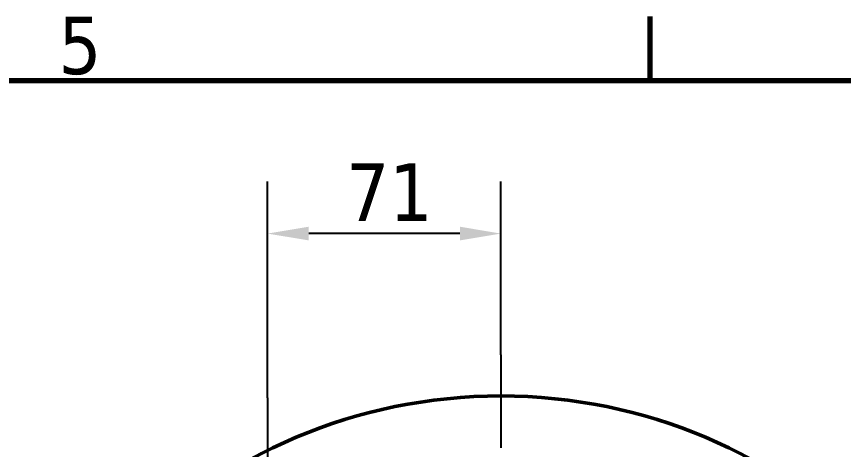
# Model space of a CAD drawing. Header units: millimetres. Extents: x 0 to 2100, y 0 to 1485.
# Drawn here: x 507.2 to 758.8, y 1322.6 to 1454.5 of the extents above; entities that cross this region are included whole.
import ezdxf

# ---------------------------------------------------------------- set-up
doc = ezdxf.new("R2010")
doc.units = ezdxf.units.MM
doc.header["$LTSCALE"] = 5
doc.linetypes.add('CHAIN', pattern=[0.3543, 0.2362, -0.0295, 0.0591, -0.0295])
for name, color, linetype, lineweight in [('Bordo (ISO)', 7, 'Continuous', 70), ('Centro (ISO)', 7, 'Continuous', 25), ("Linea d'asse (ISO)", 7, 'Continuous', 25), ('Quota (ISO)', 7, 'Continuous', 25), ('Visibile (ISO)', 7, 'Continuous', 50)]:
    doc.layers.add(name, color=color, linetype=linetype, lineweight=lineweight)
doc.styles.add('Testo nota (ISO)', font='tahoma.ttf')
doc.dimstyles.new('Default - Metodo 1b (ISO)', dxfattribs={"dimscale": 5, "dimtxt": 3.5, "dimasz": 2.5, "dimexe": 3.175, "dimexo": 0, "dimgap": 0.762, "dimtad": 1, "dimtoh": 1, "dimrnd": 1e-08, "dimtxsty": 'Testo nota (ISO)', "dimcen": 0.09, "dimdle": 10, "dimclrd": 256, "dimclre": 256, "dimclrt": 256, "dimazin": 2, "dimtfac": 1, "dimtmove": 0, "dimatfit": 3, "dimfxl": 1, "dimtolj": 1, "dimlwd": -1, "dimlwe": -1, "dimarcsym": 0})

# ---------------------------------------------------------------- blocks, each defined once
blk = doc.blocks.new('Bordi Bordo di default')
at = {"layer": 'Bordo (ISO)'}
blk.add_line((140, 287), (140, 290.9), dxfattribs=at)
at = {"layer": 'Bordo (ISO)', "flags": 128}
blk.add_lwpolyline([(10, 10), (10, 287), (410, 287), (410, 10), (10, 10)], dxfattribs=at)
at = {"layer": 'Bordo (ISO)', "insert": (103.975, 287.326), "char_height": 3.5, "attachment_point": 7, "style": 'Testo nota (ISO)'}
blk.add_mtext('5', dxfattribs=at)
blk = doc.blocks.new('*D13')
at = {"layer": 'Defpoints', "color": 0}
for p in [(583.55, 1388.37), (654.55, 1351.4), (583.55, 1338.37)]:
    blk.add_point(p, dxfattribs=at)
at = {"layer": 'Quota (ISO)'}
for p, q in [((583.55, 1338.37), (583.55, 1404.25)), ((654.55, 1351.4), (654.55, 1404.25)), ((642.05, 1388.37), (596.05, 1388.37))]:
    blk.add_line(p, q, dxfattribs=at)
for points in [[(596.05, 1390.46), (596.05, 1386.29), (583.55, 1388.37)], [(642.05, 1390.46), (642.05, 1386.29), (654.55, 1388.37)]]:
    blk.add_solid(points, dxfattribs=at)
at = {"layer": 'Quota (ISO)', "insert": (607.46, 1409.74), "char_height": 17.5, "attachment_point": 1, "style": 'Testo nota (ISO)'}
blk.add_mtext('\\A1;71', dxfattribs=at)

msp = doc.modelspace()

# ---------------------------------------------------------------- linework, layer by layer
at = {"layer": 'Centro (ISO)', "linetype": 'CHAIN', "ltscale": 23.990969}
msp.add_line((654.5468, 1351.3997), (654.5468, 1006.3997), dxfattribs=at)
at = {"layer": "Linea d'asse (ISO)", "linetype": 'CHAIN', "ltscale": 23.990969}
msp.add_line((583.5468, 1338.3735), (583.5468, 749.0434), dxfattribs=at)
at = {"layer": 'Visibile (ISO)'}
msp.add_circle((654.5468, 1178.8997), 160, dxfattribs=at)

# ---------------------------------------------------------------- block references
at = {"xscale": 5, "yscale": 5, "zscale": 5}
msp.add_blockref('Bordi Bordo di default', (0, 0), dxfattribs=at)

# ---------------------------------------------------------------- dimensions: what is measured, and where the dimension line sits
at = {"layer": 'Quota (ISO)'}
dim = msp.add_linear_dim(base=(583.5468, 1388.3735), p1=(654.5468, 1351.3997), p2=(583.5468, 1338.3735), angle=180, dimstyle='Default - Metodo 1b (ISO)', override={"dimgap": 0.762, "dimtoh": 0, "dimdec": 2, "dimtol": 0, "dimlim": 0, "dimtp": 0, "dimtm": 0, "dimtdec": 2, "dimtofl": 0, "dimatfit": 1}, dxfattribs=at)
dim.commit()
dim.dimension.update_dxf_attribs({"geometry": '*D13', "text_midpoint": (619.0468, 1388.3735), "dimtype": 160})

doc.saveas('drawing.dxf')
